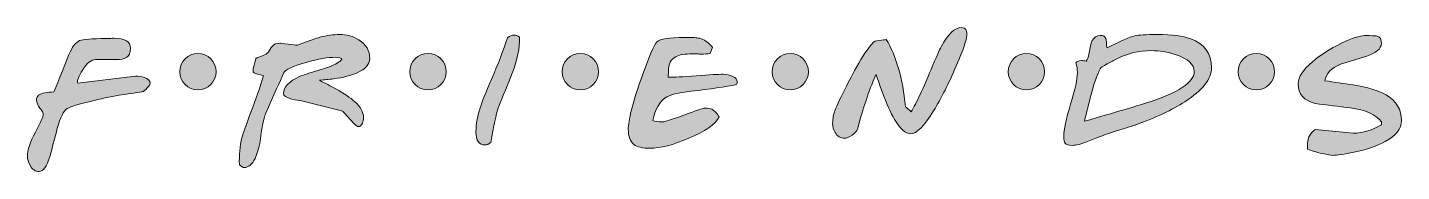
# Model space of a CAD drawing. Header units: centimetres. Extents: x 0.6 to 27, y -11.9 to -9.2.
import ezdxf

# ---------------------------------------------------------------- set-up
doc = ezdxf.new("R2010")
doc.units = ezdxf.units.CM
doc.header["$MEASUREMENT"] = 0
doc.layers.add('Capa 1', color=7, linetype='Continuous')

msp = doc.modelspace()

# ---------------------------------------------------------------- hatches: boundary and pattern name
at = {"layer": 'Capa 1', "true_color": 0x1c1c1b}
h = msp.add_hatch(color=250, dxfattribs=at)
h.dxf.hatch_style = 2
edge = h.paths.add_edge_path()
edge.add_spline(control_points=[(18.681, -9.331), (18.681, -9.406), (18.615, -9.598), (18.481, -9.909), (18.338, -10.247), (18.192, -10.535), (18.045, -10.775), (17.862, -11.072), (17.715, -11.22), (17.605, -11.22), (17.507, -11.22), (17.404, -11.129), (17.296, -10.946), (17.218, -10.814), (17.138, -10.637), (17.056, -10.415), (17.017, -10.303), (16.978, -10.192), (16.939, -10.08), (16.83, -10.309), (16.711, -10.658), (16.582, -11.127), (16.573, -11.164), (16.538, -11.203), (16.477, -11.244), (16.415, -11.285), (16.369, -11.305), (16.337, -11.305), (16.257, -11.305), (16.195, -11.269), (16.153, -11.196), (16.121, -11.143), (16.105, -11.084), (16.105, -11.02), (16.105, -10.926), (16.121, -10.84), (16.153, -10.762), (16.235, -10.565), (16.371, -10.29), (16.563, -9.938), (16.679, -9.725), (16.787, -9.565), (16.888, -9.459), (16.902, -9.445), (16.937, -9.434), (16.992, -9.427), (17.072, -9.416), (17.119, -9.409), (17.133, -9.406), (17.327, -9.72), (17.45, -10.151), (17.504, -10.698), (17.527, -10.719), (17.563, -10.753), (17.613, -10.799), (17.716, -10.62), (17.844, -10.347), (17.997, -9.981), (18.094, -9.75), (18.158, -9.605), (18.188, -9.547), (18.323, -9.298), (18.452, -9.174), (18.575, -9.174), (18.628, -9.174), (18.662, -9.196), (18.676, -9.24), (18.68, -9.251), (18.681, -9.281), (18.681, -9.331)], knot_values=[0, 0, 0, 0, 1, 1, 1, 2, 2, 2, 3, 3, 3, 4, 4, 4, 5, 5, 5, 6, 6, 6, 7, 7, 7, 8, 8, 8, 9, 9, 9, 10, 10, 10, 11, 11, 11, 12, 12, 12, 13, 13, 13, 14, 14, 14, 15, 15, 15, 16, 16, 16, 17, 17, 17, 18, 18, 18, 19, 19, 19, 20, 20, 20, 21, 21, 21, 22, 22, 22, 23, 23, 23, 23], degree=3, periodic=1)
h = msp.add_hatch(color=250, dxfattribs=at)
h.dxf.hatch_style = 2
edge = h.paths.add_edge_path()
edge.add_spline(control_points=[(2.991, -10.248), (2.991, -10.264), (2.972, -10.293), (2.935, -10.337), (2.898, -10.38), (2.865, -10.405), (2.836, -10.41), (2.808, -10.415), (2.661, -10.439), (2.397, -10.479), (2.221, -10.506), (2.036, -10.545), (1.843, -10.597), (1.77, -10.614), (1.698, -10.632), (1.627, -10.65), (1.527, -10.677), (1.451, -10.705), (1.398, -10.735), (1.33, -10.774), (1.267, -10.9), (1.209, -11.113), (1.161, -11.296), (1.113, -11.479), (1.065, -11.662), (1.004, -11.851), (0.936, -11.945), (0.859, -11.945), (0.787, -11.945), (0.729, -11.905), (0.686, -11.825), (0.653, -11.764), (0.636, -11.706), (0.636, -11.649), (0.636, -11.532), (0.686, -11.379), (0.788, -11.189), (0.889, -11), (0.939, -10.886), (0.939, -10.847), (0.939, -10.822), (0.918, -10.782), (0.874, -10.727), (0.831, -10.672), (0.809, -10.618), (0.809, -10.565), (0.809, -10.492), (0.862, -10.446), (0.969, -10.429), (1.026, -10.423), (1.083, -10.418), (1.142, -10.413), (1.144, -10.409), (1.24, -10.17), (1.432, -9.696), (1.493, -9.549), (1.561, -9.459), (1.637, -9.427), (1.705, -9.4), (1.872, -9.387), (2.138, -9.387), (2.149, -9.387), (2.173, -9.386), (2.21, -9.384), (2.248, -9.383), (2.278, -9.382), (2.301, -9.382), (2.51, -9.382), (2.615, -9.446), (2.615, -9.576), (2.615, -9.665), (2.586, -9.726), (2.527, -9.76), (2.488, -9.781), (2.428, -9.792), (2.346, -9.792), (2.346, -9.792), (1.944, -9.792), (1.944, -9.792), (1.862, -9.792), (1.78, -9.858), (1.696, -9.989), (1.62, -10.108), (1.588, -10.193), (1.6, -10.242), (1.6, -10.242), (2.709, -10.109), (2.709, -10.109), (2.772, -10.109), (2.83, -10.118), (2.882, -10.136), (2.955, -10.161), (2.991, -10.198), (2.991, -10.248)], knot_values=[0, 0, 0, 0, 1, 1, 1, 2, 2, 2, 3, 3, 3, 4, 4, 4, 5, 5, 5, 6, 6, 6, 7, 7, 7, 8, 8, 8, 9, 9, 9, 10, 10, 10, 11, 11, 11, 12, 12, 12, 13, 13, 13, 14, 14, 14, 15, 15, 15, 16, 16, 16, 17, 17, 17, 18, 18, 18, 19, 19, 19, 20, 20, 20, 21, 21, 21, 22, 22, 22, 23, 23, 23, 24, 24, 24, 25, 25, 25, 26, 26, 26, 27, 27, 27, 28, 28, 28, 29, 29, 29, 30, 30, 30, 31, 31, 31, 31], degree=3, periodic=1)
h = msp.add_hatch(color=250, dxfattribs=at)
h.dxf.hatch_style = 2
edge = h.paths.add_edge_path()
edge.add_spline(control_points=[(7.211, -9.773), (7.211, -9.883), (7.131, -9.974), (6.971, -10.045), (6.856, -10.097), (6.704, -10.136), (6.516, -10.162), (6.425, -10.171), (6.336, -10.18), (6.247, -10.189), (6.352, -10.246), (6.456, -10.302), (6.561, -10.357), (6.717, -10.444), (6.837, -10.525), (6.921, -10.599), (7.035, -10.702), (7.091, -10.803), (7.091, -10.9), (7.091, -10.943), (7.084, -10.981), (7.07, -11.015), (7.051, -11.059), (7.023, -11.081), (6.987, -11.081), (6.97, -11.081), (6.917, -11.033), (6.83, -10.935), (6.743, -10.837), (6.69, -10.786), (6.67, -10.78), (6.67, -10.78), (5.898, -10.583), (5.898, -10.583), (5.857, -10.583), (5.796, -10.573), (5.714, -10.551), (5.607, -10.521), (5.554, -10.486), (5.554, -10.447), (5.554, -10.321), (5.657, -10.211), (5.863, -10.117), (5.92, -10.092), (6.037, -10.054), (6.215, -10.002), (6.314, -9.972), (6.39, -9.947), (6.441, -9.928), (6.553, -9.883), (6.63, -9.838), (6.673, -9.792), (6.662, -9.762), (6.622, -9.747), (6.551, -9.747), (6.414, -9.747), (6.226, -9.78), (5.988, -9.845), (5.729, -9.918), (5.585, -9.987), (5.557, -10.053), (5.484, -10.213), (5.368, -10.474), (5.21, -10.836), (5.185, -10.895), (5.16, -11.002), (5.133, -11.156), (5.124, -11.224), (5.115, -11.29), (5.106, -11.356), (5.082, -11.494), (5.049, -11.606), (5.008, -11.692), (4.951, -11.809), (4.881, -11.867), (4.797, -11.867), (4.774, -11.867), (4.744, -11.85), (4.707, -11.814), (4.7, -11.629), (4.717, -11.456), (4.757, -11.295), (4.782, -11.201), (4.839, -11.037), (4.928, -10.804), (5.027, -10.549), (5.108, -10.315), (5.17, -10.104), (5.161, -10.098), (5.122, -10.087), (5.053, -10.069), (5, -10.053), (4.972, -10.039), (4.971, -10.026), (4.967, -9.994), (4.973, -9.952), (4.989, -9.899), (5.012, -9.819), (5.024, -9.774), (5.024, -9.765), (5.026, -9.765), (5.068, -9.749), (5.152, -9.717), (5.209, -9.696), (5.244, -9.676), (5.258, -9.656), (5.285, -9.613), (5.312, -9.572), (5.341, -9.531), (5.373, -9.495), (5.423, -9.478), (5.49, -9.478), (5.501, -9.478), (5.552, -9.484), (5.643, -9.496), (5.735, -9.509), (5.788, -9.515), (5.802, -9.515), (5.818, -9.515), (5.872, -9.497), (5.964, -9.462), (6.078, -9.417), (6.175, -9.384), (6.255, -9.363), (6.388, -9.327), (6.512, -9.31), (6.628, -9.31), (6.766, -9.31), (6.892, -9.344), (7.003, -9.414), (7.142, -9.499), (7.211, -9.619), (7.211, -9.773)], knot_values=[0, 0, 0, 0, 1, 1, 1, 2, 2, 2, 3, 3, 3, 4, 4, 4, 5, 5, 5, 6, 6, 6, 7, 7, 7, 8, 8, 8, 9, 9, 9, 10, 10, 10, 11, 11, 11, 12, 12, 12, 13, 13, 13, 14, 14, 14, 15, 15, 15, 16, 16, 16, 17, 17, 17, 18, 18, 18, 19, 19, 19, 20, 20, 20, 21, 21, 21, 22, 22, 22, 23, 23, 23, 24, 24, 24, 25, 25, 25, 26, 26, 26, 27, 27, 27, 28, 28, 28, 29, 29, 29, 30, 30, 30, 31, 31, 31, 32, 32, 32, 33, 33, 33, 34, 34, 34, 35, 35, 35, 36, 36, 36, 37, 37, 37, 38, 38, 38, 39, 39, 39, 40, 40, 40, 41, 41, 41, 42, 42, 42, 43, 43, 43, 44, 44, 44, 44], degree=3, periodic=1)
h = msp.add_hatch(color=250, dxfattribs=at)
h.dxf.hatch_style = 2
edge = h.paths.add_edge_path()
edge.add_spline(control_points=[(10.086, -9.363), (10.095, -9.564), (10.05, -9.794), (9.95, -10.053), (9.861, -10.272), (9.773, -10.49), (9.684, -10.708), (9.638, -10.842), (9.588, -11.068), (9.535, -11.388), (9.494, -11.418), (9.458, -11.433), (9.428, -11.433), (9.311, -11.433), (9.252, -11.349), (9.252, -11.18), (9.252, -11.027), (9.281, -10.867), (9.337, -10.701), (9.364, -10.619), (9.437, -10.438), (9.556, -10.158), (9.675, -9.879), (9.776, -9.616), (9.86, -9.371), (9.902, -9.337), (9.946, -9.32), (9.99, -9.32), (10.022, -9.32), (10.054, -9.335), (10.086, -9.363)], knot_values=[0, 0, 0, 0, 1, 1, 1, 2, 2, 2, 3, 3, 3, 4, 4, 4, 5, 5, 5, 6, 6, 6, 7, 7, 7, 8, 8, 8, 9, 9, 9, 10, 10, 10, 10], degree=3, periodic=1)
h = msp.add_hatch(color=250, dxfattribs=at)
h.dxf.hatch_style = 2
edge = h.paths.add_edge_path()
edge.add_spline(control_points=[(14.256, -10.272), (14.05, -10.316), (13.758, -10.359), (13.382, -10.402), (13.137, -10.429), (12.972, -10.47), (12.886, -10.527), (12.776, -10.6), (12.697, -10.746), (12.649, -10.964), (12.681, -10.982), (12.748, -10.991), (12.849, -10.991), (12.87, -10.991), (13.003, -10.947), (13.246, -10.859), (13.489, -10.771), (13.622, -10.727), (13.643, -10.727), (13.707, -10.727), (13.753, -10.734), (13.782, -10.748), (13.831, -10.77), (13.879, -10.819), (13.925, -10.895), (13.851, -11.034), (13.656, -11.17), (13.342, -11.305), (13.042, -11.433), (12.791, -11.497), (12.591, -11.497), (12.452, -11.497), (12.351, -11.473), (12.287, -11.425), (12.214, -11.368), (12.178, -11.272), (12.178, -11.137), (12.178, -10.963), (12.258, -10.644), (12.42, -10.178), (12.573, -9.738), (12.676, -9.494), (12.729, -9.448), (12.79, -9.393), (12.965, -9.366), (13.257, -9.366), (13.408, -9.366), (13.504, -9.371), (13.544, -9.382), (13.633, -9.403), (13.717, -9.461), (13.795, -9.555), (13.795, -9.555), (13.752, -9.675), (13.752, -9.675), (13.706, -9.682), (13.646, -9.685), (13.571, -9.685), (13.555, -9.685), (13.529, -9.684), (13.494, -9.683), (13.46, -9.683), (13.434, -9.683), (13.417, -9.683), (13.266, -9.683), (13.157, -9.7), (13.092, -9.736), (12.996, -9.786), (12.948, -9.88), (12.948, -10.018), (12.948, -10.018), (12.945, -10.13), (12.945, -10.13), (13.052, -10.132), (13.23, -10.123), (13.481, -10.104), (13.743, -10.084), (13.917, -10.074), (14, -10.074), (14.066, -10.074), (14.128, -10.088), (14.185, -10.114), (14.243, -10.141), (14.272, -10.176), (14.272, -10.218), (14.272, -10.236), (14.267, -10.254), (14.256, -10.272)], knot_values=[0, 0, 0, 0, 1, 1, 1, 2, 2, 2, 3, 3, 3, 4, 4, 4, 5, 5, 5, 6, 6, 6, 7, 7, 7, 8, 8, 8, 9, 9, 9, 10, 10, 10, 11, 11, 11, 12, 12, 12, 13, 13, 13, 14, 14, 14, 15, 15, 15, 16, 16, 16, 17, 17, 17, 18, 18, 18, 19, 19, 19, 20, 20, 20, 21, 21, 21, 22, 22, 22, 23, 23, 23, 24, 24, 24, 25, 25, 25, 26, 26, 26, 27, 27, 27, 28, 28, 28, 29, 29, 29, 29], degree=3, periodic=1)
h = msp.add_hatch(color=250, dxfattribs=at)
h.dxf.hatch_style = 2
edge = h.paths.add_edge_path()
edge.add_spline(control_points=[(23.384, -9.946), (23.384, -10.165), (23.213, -10.383), (22.872, -10.602), (22.629, -10.76), (22.311, -10.909), (21.919, -11.05), (21.908, -11.053), (21.736, -11.108), (21.402, -11.215), (21.297, -11.248), (21.152, -11.303), (20.967, -11.38), (20.866, -11.421), (20.78, -11.441), (20.709, -11.441), (20.638, -11.441), (20.592, -11.428), (20.57, -11.401), (20.554, -11.38), (20.546, -11.338), (20.546, -11.276), (20.546, -11.143), (20.59, -10.934), (20.677, -10.649), (20.764, -10.363), (20.807, -10.161), (20.807, -10.042), (20.807, -9.973), (20.798, -9.911), (20.778, -9.856), (20.798, -9.826), (20.834, -9.811), (20.887, -9.811), (20.914, -9.811), (20.943, -9.815), (20.975, -9.824), (21.002, -9.788), (21.024, -9.724), (21.042, -9.632), (21.06, -9.527), (21.077, -9.459), (21.093, -9.427), (21.125, -9.361), (21.176, -9.328), (21.247, -9.328), (21.267, -9.328), (21.289, -9.331), (21.314, -9.336), (21.347, -9.361), (21.364, -9.401), (21.364, -9.456), (21.364, -9.456), (21.364, -9.472), (21.364, -9.472), (21.364, -9.511), (21.369, -9.543), (21.378, -9.568), (21.632, -9.437), (21.808, -9.359), (21.908, -9.334), (21.975, -9.318), (22.123, -9.31), (22.35, -9.31), (22.624, -9.31), (22.835, -9.337), (22.984, -9.392), (23.251, -9.488), (23.384, -9.673), (23.384, -9.946)], knot_values=[0, 0, 0, 0, 1, 1, 1, 2, 2, 2, 3, 3, 3, 4, 4, 4, 5, 5, 5, 6, 6, 6, 7, 7, 7, 8, 8, 8, 9, 9, 9, 10, 10, 10, 11, 11, 11, 12, 12, 12, 13, 13, 13, 14, 14, 14, 15, 15, 15, 16, 16, 16, 17, 17, 17, 18, 18, 18, 19, 19, 19, 20, 20, 20, 21, 21, 21, 22, 22, 22, 23, 23, 23, 23], degree=3, periodic=1)
edge = h.paths.add_edge_path()
edge.add_spline(control_points=[(23.051, -10.024), (23.051, -9.883), (22.935, -9.775), (22.702, -9.699), (22.538, -9.645), (22.381, -9.619), (22.23, -9.619), (21.99, -9.619), (21.773, -9.669), (21.577, -9.771), (21.512, -9.804), (21.445, -9.838), (21.378, -9.872), (21.299, -9.916), (21.255, -9.949), (21.244, -9.97), (21.18, -10.097), (21.122, -10.262), (21.069, -10.466), (21.026, -10.637), (20.983, -10.807), (20.941, -10.978), (21.211, -10.901), (21.609, -10.784), (22.134, -10.626), (22.745, -10.431), (23.051, -10.23), (23.051, -10.024)], knot_values=[0, 0, 0, 0, 1, 1, 1, 2, 2, 2, 3, 3, 3, 4, 4, 4, 5, 5, 5, 6, 6, 6, 7, 7, 7, 8, 8, 8, 9, 9, 9, 9], degree=3, periodic=1)
h = msp.add_hatch(color=250, dxfattribs=at)
h.dxf.hatch_style = 2
edge = h.paths.add_edge_path()
edge.add_spline(control_points=[(27.034, -10.967), (27.034, -11.12), (26.93, -11.253), (26.722, -11.367), (26.568, -11.452), (26.366, -11.521), (26.118, -11.574), (25.935, -11.613), (25.8, -11.633), (25.715, -11.633), (25.681, -11.633), (25.614, -11.621), (25.513, -11.598), (25.396, -11.572), (25.301, -11.543), (25.23, -11.513), (25.23, -11.513), (25.23, -11.399), (25.23, -11.399), (25.229, -11.299), (25.276, -11.212), (25.372, -11.137), (25.372, -11.137), (26.104, -11.209), (26.104, -11.209), (26.298, -11.202), (26.479, -11.147), (26.648, -11.044), (26.648, -11.044), (26.648, -10.986), (26.648, -10.986), (26.539, -10.849), (26.341, -10.761), (26.054, -10.722), (25.826, -10.693), (25.6, -10.665), (25.374, -10.637), (25.157, -10.58), (25.049, -10.453), (25.049, -10.256), (25.049, -10.129), (25.14, -9.988), (25.321, -9.832), (25.474, -9.702), (25.659, -9.584), (25.878, -9.478), (26.082, -9.38), (26.231, -9.331), (26.325, -9.331), (26.457, -9.331), (26.531, -9.333), (26.549, -9.336), (26.622, -9.354), (26.655, -9.403), (26.648, -9.483), (26.639, -9.584), (26.546, -9.665), (26.368, -9.725), (26.199, -9.777), (26.031, -9.828), (25.864, -9.88), (25.681, -9.956), (25.58, -10.063), (25.561, -10.2), (25.744, -10.226), (25.926, -10.253), (26.107, -10.28), (26.38, -10.322), (26.59, -10.385), (26.736, -10.469), (26.935, -10.586), (27.034, -10.752), (27.034, -10.967)], knot_values=[0, 0, 0, 0, 1, 1, 1, 2, 2, 2, 3, 3, 3, 4, 4, 4, 5, 5, 5, 6, 6, 6, 7, 7, 7, 8, 8, 8, 9, 9, 9, 10, 10, 10, 11, 11, 11, 12, 12, 12, 13, 13, 13, 14, 14, 14, 15, 15, 15, 16, 16, 16, 17, 17, 17, 18, 18, 18, 19, 19, 19, 20, 20, 20, 21, 21, 21, 22, 22, 22, 23, 23, 23, 24, 24, 24, 24], degree=3, periodic=1)
at = {"layer": 'Capa 1', "true_color": 0xe42420}
h = msp.add_hatch(color=22, dxfattribs=at)
h.dxf.hatch_style = 2
edge = h.paths.add_edge_path()
edge.add_spline(control_points=[(4.259, -10.025), (4.259, -10.218), (4.103, -10.375), (3.91, -10.375), (3.717, -10.375), (3.56, -10.218), (3.56, -10.025), (3.56, -9.832), (3.717, -9.676), (3.91, -9.676), (4.103, -9.676), (4.259, -9.832), (4.259, -10.025)], knot_values=[0, 0, 0, 0, 1, 1, 1, 2, 2, 2, 3, 3, 3, 4, 4, 4, 4], degree=3, periodic=1)
at = {"layer": 'Capa 1', "true_color": 0xf3e500}
h = msp.add_hatch(color=2, dxfattribs=at)
h.dxf.hatch_style = 2
edge = h.paths.add_edge_path()
edge.add_spline(control_points=[(8.681, -10.025), (8.681, -10.218), (8.524, -10.375), (8.331, -10.375), (8.138, -10.375), (7.982, -10.218), (7.982, -10.025), (7.982, -9.832), (8.138, -9.676), (8.331, -9.676), (8.524, -9.676), (8.681, -9.832), (8.681, -10.025)], knot_values=[0, 0, 0, 0, 1, 1, 1, 2, 2, 2, 3, 3, 3, 4, 4, 4, 4], degree=3, periodic=1)
at = {"layer": 'Capa 1', "true_color": 0x3db7ea}
h = msp.add_hatch(color=143, dxfattribs=at)
h.dxf.hatch_style = 2
edge = h.paths.add_edge_path()
edge.add_spline(control_points=[(11.607, -10.025), (11.607, -10.218), (11.451, -10.375), (11.257, -10.375), (11.064, -10.375), (10.908, -10.218), (10.908, -10.025), (10.908, -9.832), (11.064, -9.676), (11.257, -9.676), (11.451, -9.676), (11.607, -9.832), (11.607, -10.025)], knot_values=[0, 0, 0, 0, 1, 1, 1, 2, 2, 2, 3, 3, 3, 4, 4, 4, 4], degree=3, periodic=1)
at = {"layer": 'Capa 1', "true_color": 0xe42420}
h = msp.add_hatch(color=22, dxfattribs=at)
h.dxf.hatch_style = 2
edge = h.paths.add_edge_path()
edge.add_spline(control_points=[(15.639, -10.025), (15.639, -10.218), (15.483, -10.375), (15.29, -10.375), (15.097, -10.375), (14.94, -10.218), (14.94, -10.025), (14.94, -9.832), (15.097, -9.676), (15.29, -9.676), (15.483, -9.676), (15.639, -9.832), (15.639, -10.025)], knot_values=[0, 0, 0, 0, 1, 1, 1, 2, 2, 2, 3, 3, 3, 4, 4, 4, 4], degree=3, periodic=1)
at = {"layer": 'Capa 1', "true_color": 0xf3e500}
h = msp.add_hatch(color=2, dxfattribs=at)
h.dxf.hatch_style = 2
edge = h.paths.add_edge_path()
edge.add_spline(control_points=[(20.178, -10.025), (20.178, -10.218), (20.022, -10.375), (19.829, -10.375), (19.636, -10.375), (19.479, -10.218), (19.479, -10.025), (19.479, -9.832), (19.636, -9.676), (19.829, -9.676), (20.022, -9.676), (20.178, -9.832), (20.178, -10.025)], knot_values=[0, 0, 0, 0, 1, 1, 1, 2, 2, 2, 3, 3, 3, 4, 4, 4, 4], degree=3, periodic=1)
at = {"layer": 'Capa 1', "true_color": 0x3db7ea}
h = msp.add_hatch(color=143, dxfattribs=at)
h.dxf.hatch_style = 2
edge = h.paths.add_edge_path()
edge.add_spline(control_points=[(24.596, -10.025), (24.596, -10.218), (24.439, -10.375), (24.246, -10.375), (24.053, -10.375), (23.897, -10.218), (23.897, -10.025), (23.897, -9.832), (24.053, -9.676), (24.246, -9.676), (24.439, -9.676), (24.596, -9.832), (24.596, -10.025)], knot_values=[0, 0, 0, 0, 1, 1, 1, 2, 2, 2, 3, 3, 3, 4, 4, 4, 4], degree=3, periodic=1)

# ---------------------------------------------------------------- linework, layer by layer
at = {"layer": 'Capa 1', "lineweight": 0}
for points, knots in [([(18.681, -9.331), (18.681, -9.406), (18.615, -9.598), (18.481, -9.909), (18.338, -10.247), (18.192, -10.535), (18.045, -10.775), (17.862, -11.072), (17.715, -11.22), (17.605, -11.22), (17.507, -11.22), (17.404, -11.129), (17.296, -10.946), (17.218, -10.814), (17.138, -10.637), (17.056, -10.415), (17.017, -10.303), (16.978, -10.192), (16.939, -10.08), (16.83, -10.309), (16.711, -10.658), (16.582, -11.127), (16.573, -11.164), (16.538, -11.203), (16.477, -11.244), (16.415, -11.285), (16.369, -11.305), (16.337, -11.305), (16.257, -11.305), (16.195, -11.269), (16.153, -11.196), (16.121, -11.143), (16.105, -11.084), (16.105, -11.02), (16.105, -10.926), (16.121, -10.84), (16.153, -10.762), (16.235, -10.565), (16.371, -10.29), (16.563, -9.938), (16.679, -9.725), (16.787, -9.565), (16.888, -9.459), (16.902, -9.445), (16.937, -9.434), (16.992, -9.427), (17.072, -9.416), (17.119, -9.409), (17.133, -9.406), (17.327, -9.72), (17.45, -10.151), (17.504, -10.698), (17.527, -10.719), (17.563, -10.753), (17.613, -10.799), (17.716, -10.62), (17.844, -10.347), (17.997, -9.981), (18.094, -9.75), (18.158, -9.605), (18.188, -9.547), (18.323, -9.298), (18.452, -9.174), (18.575, -9.174), (18.628, -9.174), (18.662, -9.196), (18.676, -9.24), (18.68, -9.251), (18.681, -9.281), (18.681, -9.331)], [0, 0, 0, 0, 1, 1, 1, 2, 2, 2, 3, 3, 3, 4, 4, 4, 5, 5, 5, 6, 6, 6, 7, 7, 7, 8, 8, 8, 9, 9, 9, 10, 10, 10, 11, 11, 11, 12, 12, 12, 13, 13, 13, 14, 14, 14, 15, 15, 15, 16, 16, 16, 17, 17, 17, 18, 18, 18, 19, 19, 19, 20, 20, 20, 21, 21, 21, 22, 22, 22, 23, 23, 23, 23]), ([(2.991, -10.248), (2.991, -10.264), (2.972, -10.293), (2.935, -10.337), (2.898, -10.38), (2.865, -10.405), (2.836, -10.41), (2.808, -10.415), (2.661, -10.439), (2.397, -10.479), (2.221, -10.506), (2.036, -10.545), (1.843, -10.597), (1.77, -10.614), (1.698, -10.632), (1.627, -10.65), (1.527, -10.677), (1.451, -10.705), (1.398, -10.735), (1.33, -10.774), (1.267, -10.9), (1.209, -11.113), (1.161, -11.296), (1.113, -11.479), (1.065, -11.662), (1.004, -11.851), (0.936, -11.945), (0.859, -11.945), (0.787, -11.945), (0.729, -11.905), (0.686, -11.825), (0.653, -11.764), (0.636, -11.706), (0.636, -11.649), (0.636, -11.532), (0.686, -11.379), (0.788, -11.189), (0.889, -11), (0.939, -10.886), (0.939, -10.847), (0.939, -10.822), (0.918, -10.782), (0.874, -10.727), (0.831, -10.672), (0.809, -10.618), (0.809, -10.565), (0.809, -10.492), (0.862, -10.446), (0.969, -10.429), (1.026, -10.423), (1.083, -10.418), (1.142, -10.413), (1.144, -10.409), (1.24, -10.17), (1.432, -9.696), (1.493, -9.549), (1.561, -9.459), (1.637, -9.427), (1.705, -9.4), (1.872, -9.387), (2.138, -9.387), (2.149, -9.387), (2.173, -9.386), (2.21, -9.384), (2.248, -9.383), (2.278, -9.382), (2.301, -9.382), (2.51, -9.382), (2.615, -9.446), (2.615, -9.576), (2.615, -9.665), (2.586, -9.726), (2.527, -9.76), (2.488, -9.781), (2.428, -9.792), (2.346, -9.792), (2.346, -9.792), (1.944, -9.792), (1.944, -9.792), (1.862, -9.792), (1.78, -9.858), (1.696, -9.989), (1.62, -10.108), (1.588, -10.193), (1.6, -10.242), (1.6, -10.242), (2.709, -10.109), (2.709, -10.109), (2.772, -10.109), (2.83, -10.118), (2.882, -10.136), (2.955, -10.161), (2.991, -10.198), (2.991, -10.248)], [0, 0, 0, 0, 1, 1, 1, 2, 2, 2, 3, 3, 3, 4, 4, 4, 5, 5, 5, 6, 6, 6, 7, 7, 7, 8, 8, 8, 9, 9, 9, 10, 10, 10, 11, 11, 11, 12, 12, 12, 13, 13, 13, 14, 14, 14, 15, 15, 15, 16, 16, 16, 17, 17, 17, 18, 18, 18, 19, 19, 19, 20, 20, 20, 21, 21, 21, 22, 22, 22, 23, 23, 23, 24, 24, 24, 25, 25, 25, 26, 26, 26, 27, 27, 27, 28, 28, 28, 29, 29, 29, 30, 30, 30, 31, 31, 31, 31]), ([(7.211, -9.773), (7.211, -9.883), (7.131, -9.974), (6.971, -10.045), (6.856, -10.097), (6.704, -10.136), (6.516, -10.162), (6.425, -10.171), (6.336, -10.18), (6.247, -10.189), (6.352, -10.246), (6.456, -10.302), (6.561, -10.357), (6.717, -10.444), (6.837, -10.525), (6.921, -10.599), (7.035, -10.702), (7.091, -10.803), (7.091, -10.9), (7.091, -10.943), (7.084, -10.981), (7.07, -11.015), (7.051, -11.059), (7.023, -11.081), (6.987, -11.081), (6.97, -11.081), (6.917, -11.033), (6.83, -10.935), (6.743, -10.837), (6.69, -10.786), (6.67, -10.78), (6.67, -10.78), (5.898, -10.583), (5.898, -10.583), (5.857, -10.583), (5.796, -10.573), (5.714, -10.551), (5.607, -10.521), (5.554, -10.486), (5.554, -10.447), (5.554, -10.321), (5.657, -10.211), (5.863, -10.117), (5.92, -10.092), (6.037, -10.054), (6.215, -10.002), (6.314, -9.972), (6.39, -9.947), (6.441, -9.928), (6.553, -9.883), (6.63, -9.838), (6.673, -9.792), (6.662, -9.762), (6.622, -9.747), (6.551, -9.747), (6.414, -9.747), (6.226, -9.78), (5.988, -9.845), (5.729, -9.918), (5.585, -9.987), (5.557, -10.053), (5.484, -10.213), (5.368, -10.474), (5.21, -10.836), (5.185, -10.895), (5.16, -11.002), (5.133, -11.156), (5.124, -11.224), (5.115, -11.29), (5.106, -11.356), (5.082, -11.494), (5.049, -11.606), (5.008, -11.692), (4.951, -11.809), (4.881, -11.867), (4.797, -11.867), (4.774, -11.867), (4.744, -11.85), (4.707, -11.814), (4.7, -11.629), (4.717, -11.456), (4.757, -11.295), (4.782, -11.201), (4.839, -11.037), (4.928, -10.804), (5.027, -10.549), (5.108, -10.315), (5.17, -10.104), (5.161, -10.098), (5.122, -10.087), (5.053, -10.069), (5, -10.053), (4.972, -10.039), (4.971, -10.026), (4.967, -9.994), (4.973, -9.952), (4.989, -9.899), (5.012, -9.819), (5.024, -9.774), (5.024, -9.765), (5.026, -9.765), (5.068, -9.749), (5.152, -9.717), (5.209, -9.696), (5.244, -9.676), (5.258, -9.656), (5.285, -9.613), (5.312, -9.572), (5.341, -9.531), (5.373, -9.495), (5.423, -9.478), (5.49, -9.478), (5.501, -9.478), (5.552, -9.484), (5.643, -9.496), (5.735, -9.509), (5.788, -9.515), (5.802, -9.515), (5.818, -9.515), (5.872, -9.497), (5.964, -9.462), (6.078, -9.417), (6.175, -9.384), (6.255, -9.363), (6.388, -9.327), (6.512, -9.31), (6.628, -9.31), (6.766, -9.31), (6.892, -9.344), (7.003, -9.414), (7.142, -9.499), (7.211, -9.619), (7.211, -9.773)], [0, 0, 0, 0, 1, 1, 1, 2, 2, 2, 3, 3, 3, 4, 4, 4, 5, 5, 5, 6, 6, 6, 7, 7, 7, 8, 8, 8, 9, 9, 9, 10, 10, 10, 11, 11, 11, 12, 12, 12, 13, 13, 13, 14, 14, 14, 15, 15, 15, 16, 16, 16, 17, 17, 17, 18, 18, 18, 19, 19, 19, 20, 20, 20, 21, 21, 21, 22, 22, 22, 23, 23, 23, 24, 24, 24, 25, 25, 25, 26, 26, 26, 27, 27, 27, 28, 28, 28, 29, 29, 29, 30, 30, 30, 31, 31, 31, 32, 32, 32, 33, 33, 33, 34, 34, 34, 35, 35, 35, 36, 36, 36, 37, 37, 37, 38, 38, 38, 39, 39, 39, 40, 40, 40, 41, 41, 41, 42, 42, 42, 43, 43, 43, 44, 44, 44, 44]), ([(10.086, -9.363), (10.095, -9.564), (10.05, -9.794), (9.95, -10.053), (9.861, -10.272), (9.773, -10.49), (9.684, -10.708), (9.638, -10.842), (9.588, -11.068), (9.535, -11.388), (9.494, -11.418), (9.458, -11.433), (9.428, -11.433), (9.311, -11.433), (9.252, -11.349), (9.252, -11.18), (9.252, -11.027), (9.281, -10.867), (9.337, -10.701), (9.364, -10.619), (9.437, -10.438), (9.556, -10.158), (9.675, -9.879), (9.776, -9.616), (9.86, -9.371), (9.902, -9.337), (9.946, -9.32), (9.99, -9.32), (10.022, -9.32), (10.054, -9.335), (10.086, -9.363)], [0, 0, 0, 0, 1, 1, 1, 2, 2, 2, 3, 3, 3, 4, 4, 4, 5, 5, 5, 6, 6, 6, 7, 7, 7, 8, 8, 8, 9, 9, 9, 10, 10, 10, 10]), ([(14.256, -10.272), (14.05, -10.316), (13.758, -10.359), (13.382, -10.402), (13.137, -10.429), (12.972, -10.47), (12.886, -10.527), (12.776, -10.6), (12.697, -10.746), (12.649, -10.964), (12.681, -10.982), (12.748, -10.991), (12.849, -10.991), (12.87, -10.991), (13.003, -10.947), (13.246, -10.859), (13.489, -10.771), (13.622, -10.727), (13.643, -10.727), (13.707, -10.727), (13.753, -10.734), (13.782, -10.748), (13.831, -10.77), (13.879, -10.819), (13.925, -10.895), (13.851, -11.034), (13.656, -11.17), (13.342, -11.305), (13.042, -11.433), (12.791, -11.497), (12.591, -11.497), (12.452, -11.497), (12.351, -11.473), (12.287, -11.425), (12.214, -11.368), (12.178, -11.272), (12.178, -11.137), (12.178, -10.963), (12.258, -10.644), (12.42, -10.178), (12.573, -9.738), (12.676, -9.494), (12.729, -9.448), (12.79, -9.393), (12.965, -9.366), (13.257, -9.366), (13.408, -9.366), (13.504, -9.371), (13.544, -9.382), (13.633, -9.403), (13.717, -9.461), (13.795, -9.555), (13.795, -9.555), (13.752, -9.675), (13.752, -9.675), (13.706, -9.682), (13.646, -9.685), (13.571, -9.685), (13.555, -9.685), (13.529, -9.684), (13.494, -9.683), (13.46, -9.683), (13.434, -9.683), (13.417, -9.683), (13.266, -9.683), (13.157, -9.7), (13.092, -9.736), (12.996, -9.786), (12.948, -9.88), (12.948, -10.018), (12.948, -10.018), (12.945, -10.13), (12.945, -10.13), (13.052, -10.132), (13.23, -10.123), (13.481, -10.104), (13.743, -10.084), (13.917, -10.074), (14, -10.074), (14.066, -10.074), (14.128, -10.088), (14.185, -10.114), (14.243, -10.141), (14.272, -10.176), (14.272, -10.218), (14.272, -10.236), (14.267, -10.254), (14.256, -10.272)], [0, 0, 0, 0, 1, 1, 1, 2, 2, 2, 3, 3, 3, 4, 4, 4, 5, 5, 5, 6, 6, 6, 7, 7, 7, 8, 8, 8, 9, 9, 9, 10, 10, 10, 11, 11, 11, 12, 12, 12, 13, 13, 13, 14, 14, 14, 15, 15, 15, 16, 16, 16, 17, 17, 17, 18, 18, 18, 19, 19, 19, 20, 20, 20, 21, 21, 21, 22, 22, 22, 23, 23, 23, 24, 24, 24, 25, 25, 25, 26, 26, 26, 27, 27, 27, 28, 28, 28, 29, 29, 29, 29]), ([(23.384, -9.946), (23.384, -10.165), (23.213, -10.383), (22.872, -10.602), (22.629, -10.76), (22.311, -10.909), (21.919, -11.05), (21.908, -11.053), (21.736, -11.108), (21.402, -11.215), (21.297, -11.248), (21.152, -11.303), (20.967, -11.38), (20.866, -11.421), (20.78, -11.441), (20.709, -11.441), (20.638, -11.441), (20.592, -11.428), (20.57, -11.401), (20.554, -11.38), (20.546, -11.338), (20.546, -11.276), (20.546, -11.143), (20.59, -10.934), (20.677, -10.649), (20.764, -10.363), (20.807, -10.161), (20.807, -10.042), (20.807, -9.973), (20.798, -9.911), (20.778, -9.856), (20.798, -9.826), (20.834, -9.811), (20.887, -9.811), (20.914, -9.811), (20.943, -9.815), (20.975, -9.824), (21.002, -9.788), (21.024, -9.724), (21.042, -9.632), (21.06, -9.527), (21.077, -9.459), (21.093, -9.427), (21.125, -9.361), (21.176, -9.328), (21.247, -9.328), (21.267, -9.328), (21.289, -9.331), (21.314, -9.336), (21.347, -9.361), (21.364, -9.401), (21.364, -9.456), (21.364, -9.456), (21.364, -9.472), (21.364, -9.472), (21.364, -9.511), (21.369, -9.543), (21.378, -9.568), (21.632, -9.437), (21.808, -9.359), (21.908, -9.334), (21.975, -9.318), (22.123, -9.31), (22.35, -9.31), (22.624, -9.31), (22.835, -9.337), (22.984, -9.392), (23.251, -9.488), (23.384, -9.673), (23.384, -9.946)], [0, 0, 0, 0, 1, 1, 1, 2, 2, 2, 3, 3, 3, 4, 4, 4, 5, 5, 5, 6, 6, 6, 7, 7, 7, 8, 8, 8, 9, 9, 9, 10, 10, 10, 11, 11, 11, 12, 12, 12, 13, 13, 13, 14, 14, 14, 15, 15, 15, 16, 16, 16, 17, 17, 17, 18, 18, 18, 19, 19, 19, 20, 20, 20, 21, 21, 21, 22, 22, 22, 23, 23, 23, 23]), ([(27.034, -10.967), (27.034, -11.12), (26.93, -11.253), (26.722, -11.367), (26.568, -11.452), (26.366, -11.521), (26.118, -11.574), (25.935, -11.613), (25.8, -11.633), (25.715, -11.633), (25.681, -11.633), (25.614, -11.621), (25.513, -11.598), (25.396, -11.572), (25.301, -11.543), (25.23, -11.513), (25.23, -11.513), (25.23, -11.399), (25.23, -11.399), (25.229, -11.299), (25.276, -11.212), (25.372, -11.137), (25.372, -11.137), (26.104, -11.209), (26.104, -11.209), (26.298, -11.202), (26.479, -11.147), (26.648, -11.044), (26.648, -11.044), (26.648, -10.986), (26.648, -10.986), (26.539, -10.849), (26.341, -10.761), (26.054, -10.722), (25.826, -10.693), (25.6, -10.665), (25.374, -10.637), (25.157, -10.58), (25.049, -10.453), (25.049, -10.256), (25.049, -10.129), (25.14, -9.988), (25.321, -9.832), (25.474, -9.702), (25.659, -9.584), (25.878, -9.478), (26.082, -9.38), (26.231, -9.331), (26.325, -9.331), (26.457, -9.331), (26.531, -9.333), (26.549, -9.336), (26.622, -9.354), (26.655, -9.403), (26.648, -9.483), (26.639, -9.584), (26.546, -9.665), (26.368, -9.725), (26.199, -9.777), (26.031, -9.828), (25.864, -9.88), (25.681, -9.956), (25.58, -10.063), (25.561, -10.2), (25.744, -10.226), (25.926, -10.253), (26.107, -10.28), (26.38, -10.322), (26.59, -10.385), (26.736, -10.469), (26.935, -10.586), (27.034, -10.752), (27.034, -10.967)], [0, 0, 0, 0, 1, 1, 1, 2, 2, 2, 3, 3, 3, 4, 4, 4, 5, 5, 5, 6, 6, 6, 7, 7, 7, 8, 8, 8, 9, 9, 9, 10, 10, 10, 11, 11, 11, 12, 12, 12, 13, 13, 13, 14, 14, 14, 15, 15, 15, 16, 16, 16, 17, 17, 17, 18, 18, 18, 19, 19, 19, 20, 20, 20, 21, 21, 21, 22, 22, 22, 23, 23, 23, 24, 24, 24, 24]), ([(4.259, -10.025), (4.259, -10.218), (4.103, -10.375), (3.91, -10.375), (3.717, -10.375), (3.56, -10.218), (3.56, -10.025), (3.56, -9.832), (3.717, -9.676), (3.91, -9.676), (4.103, -9.676), (4.259, -9.832), (4.259, -10.025)], [0, 0, 0, 0, 1, 1, 1, 2, 2, 2, 3, 3, 3, 4, 4, 4, 4]), ([(8.681, -10.025), (8.681, -10.218), (8.524, -10.375), (8.331, -10.375), (8.138, -10.375), (7.982, -10.218), (7.982, -10.025), (7.982, -9.832), (8.138, -9.676), (8.331, -9.676), (8.524, -9.676), (8.681, -9.832), (8.681, -10.025)], [0, 0, 0, 0, 1, 1, 1, 2, 2, 2, 3, 3, 3, 4, 4, 4, 4]), ([(11.607, -10.025), (11.607, -10.218), (11.451, -10.375), (11.257, -10.375), (11.064, -10.375), (10.908, -10.218), (10.908, -10.025), (10.908, -9.832), (11.064, -9.676), (11.257, -9.676), (11.451, -9.676), (11.607, -9.832), (11.607, -10.025)], [0, 0, 0, 0, 1, 1, 1, 2, 2, 2, 3, 3, 3, 4, 4, 4, 4]), ([(15.639, -10.025), (15.639, -10.218), (15.483, -10.375), (15.29, -10.375), (15.097, -10.375), (14.94, -10.218), (14.94, -10.025), (14.94, -9.832), (15.097, -9.676), (15.29, -9.676), (15.483, -9.676), (15.639, -9.832), (15.639, -10.025)], [0, 0, 0, 0, 1, 1, 1, 2, 2, 2, 3, 3, 3, 4, 4, 4, 4]), ([(20.178, -10.025), (20.178, -10.218), (20.022, -10.375), (19.829, -10.375), (19.636, -10.375), (19.479, -10.218), (19.479, -10.025), (19.479, -9.832), (19.636, -9.676), (19.829, -9.676), (20.022, -9.676), (20.178, -9.832), (20.178, -10.025)], [0, 0, 0, 0, 1, 1, 1, 2, 2, 2, 3, 3, 3, 4, 4, 4, 4]), ([(23.051, -10.024), (23.051, -9.883), (22.935, -9.775), (22.702, -9.699), (22.538, -9.645), (22.381, -9.619), (22.23, -9.619), (21.99, -9.619), (21.773, -9.669), (21.577, -9.771), (21.512, -9.804), (21.445, -9.838), (21.378, -9.872), (21.299, -9.916), (21.255, -9.949), (21.244, -9.97), (21.18, -10.097), (21.122, -10.262), (21.069, -10.466), (21.026, -10.637), (20.983, -10.807), (20.941, -10.978), (21.211, -10.901), (21.609, -10.784), (22.134, -10.626), (22.745, -10.431), (23.051, -10.23), (23.051, -10.024)], [0, 0, 0, 0, 1, 1, 1, 2, 2, 2, 3, 3, 3, 4, 4, 4, 5, 5, 5, 6, 6, 6, 7, 7, 7, 8, 8, 8, 9, 9, 9, 9]), ([(24.596, -10.025), (24.596, -10.218), (24.439, -10.375), (24.246, -10.375), (24.053, -10.375), (23.897, -10.218), (23.897, -10.025), (23.897, -9.832), (24.053, -9.676), (24.246, -9.676), (24.439, -9.676), (24.596, -9.832), (24.596, -10.025)], [0, 0, 0, 0, 1, 1, 1, 2, 2, 2, 3, 3, 3, 4, 4, 4, 4])]:
    msp.add_open_spline(points, degree=3, knots=knots, dxfattribs=at)

doc.saveas('drawing.dxf')
